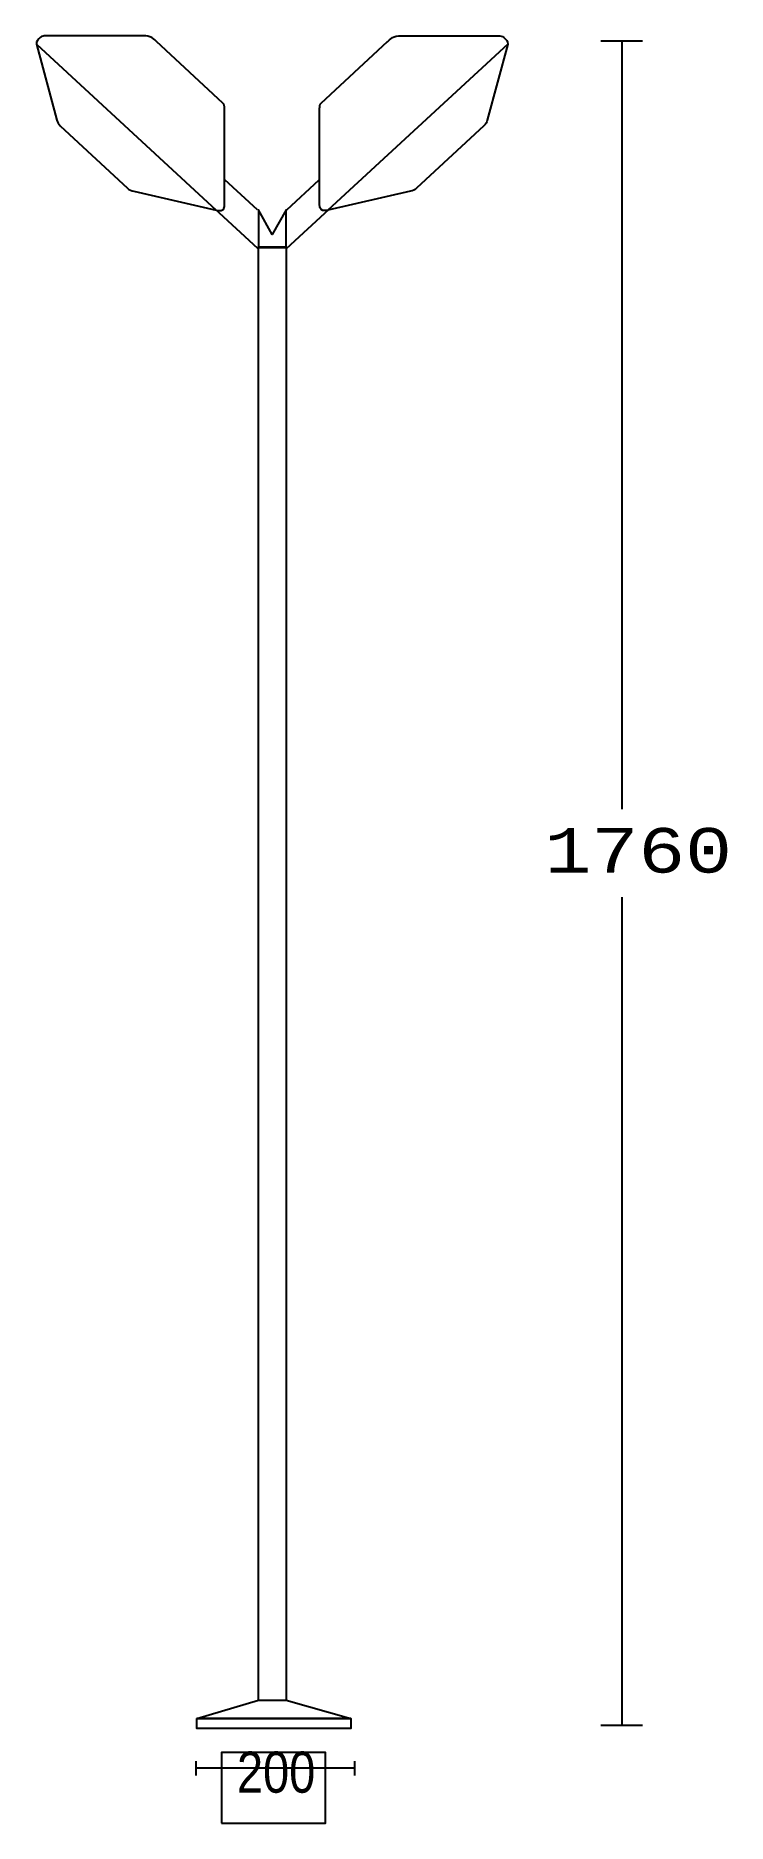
# Model space of a CAD drawing. Extents: x 16 to 166, y 18 to 404.
import ezdxf

# ---------------------------------------------------------------- set-up
doc = ezdxf.new("R2010")
doc.units = 0
doc.layers.add('LIVELLO_1', color=160, linetype='Continuous')
doc.styles.add('STD', font='txt')

# ---------------------------------------------------------------- blocks, each defined once
blk = doc.blocks.new('AI9-BLK1')
at = {"layer": 'LIVELLO_1', "color": 7}
for p, q in [((-71.89, 191.41), (-32.98, 155.47)), ((30.08, 191.41), (-8.83, 155.47)), ((50.25, 192.09), (59.26, 192.09)), ((54.76, 192.09), (54.76, 25.91)), ((-24.07, 155.57), (-31.1, 162.07)), ((-17.73, 155.57), (-10.7, 162.07)), ((-23.99, 147.16), (-33.22, 155.7)), ((-17.82, 147.16), (-8.58, 155.7)), ((54.76, 6.89), (54.76, -172.21)), ((50.25, -172.21), (59.26, -172.21)), ((-37.42, -179.95), (-37.42, -183.08)), ((-3.08, -181.51), (-37.42, -181.51)), ((-3.08, -179.95), (-3.08, -183.08))]:
    blk.add_line(p, q, dxfattribs=at)
for points in [[(-23.86, 147.41), (-17.83, 147.41), (-17.83, 155.56), (-20.92, 150.21), (-23.86, 155.56)], [(-23.87, 147.53), (-17.84, 147.53), (-17.84, -166.85), (-23.87, -166.85)], [(-31.86, -193.41), (-9.32, -193.41), (-9.32, -178.11), (-31.86, -178.11)]]:
    blk.add_lwpolyline(points, close=True, dxfattribs=at)
for points in [[(-23.86, 147.4), (-23.86, 147.4), (-17.83, 147.4)], [(-37.2, -170.78), (-23.87, -166.77), (-17.84, -166.77), (-3.87, -170.78), (-37.2, -170.78)], [(-37.2, -170.74), (-3.87, -170.74), (-3.87, -172.91), (-37.2, -172.91), (-37.2, -170.74)]]:
    blk.add_lwpolyline(points, dxfattribs=at)
for points in [[(-67.47, 174.95), (-67.47, 174.95), (-71.89, 191.41), (-71.89, 191.41), (-72.05, 191.86), (-71.41, 192.56), (-71.08, 192.86), (-70.75, 193.16), (-70.1, 193.16), (-70.1, 193.16), (-70.1, 193.16), (-48.25, 193.2), (-48.25, 193.2), (-46.95, 193.2), (-45.9, 191.93), (-45.9, 191.93), (-45.9, 191.93), (-31.53, 178.61), (-31.53, 178.61), (-31.19, 178.3), (-31.2, 178), (-31.2, 177.47), (-31.2, 177.47), (-31.18, 156.53), (-31.18, 156.53), (-31.18, 156.23), (-31.25, 155.86), (-31.5, 155.62), (-32, 155.17), (-32.65, 155.47), (-32.98, 155.47), (-32.98, 155.47), (-50.85, 159.56), (-50.85, 159.56), (-51.34, 159.65), (-51.81, 159.87), (-52.19, 160.23), (-52.19, 160.23), (-66.75, 173.71), (-66.75, 173.71), (-67.13, 174.06), (-67.37, 174.49), (-67.47, 174.95)], [(25.67, 174.95), (25.67, 174.95), (30.08, 191.41), (30.08, 191.41), (30.24, 191.86), (29.6, 192.56), (29.28, 192.86), (28.95, 193.16), (28.3, 193.16), (28.3, 193.16), (28.3, 193.16), (6.45, 193.2), (6.45, 193.2), (5.14, 193.2), (4.09, 191.93), (4.09, 191.93), (4.09, 191.93), (-10.28, 178.61), (-10.28, 178.61), (-10.61, 178.3), (-10.61, 178), (-10.61, 177.47), (-10.61, 177.47), (-10.62, 156.53), (-10.62, 156.53), (-10.62, 156.23), (-10.56, 155.86), (-10.3, 155.62), (-9.81, 155.17), (-9.15, 155.47), (-8.83, 155.47), (-8.83, 155.47), (9.04, 159.56), (9.04, 159.56), (9.53, 159.65), (10, 159.87), (10.38, 160.23), (10.38, 160.23), (24.94, 173.71), (24.94, 173.71), (25.33, 174.06), (25.57, 174.49), (25.67, 174.95)]]:
    blk.add_open_spline(points, degree=3, knots=[0, 0, 0, 0, 1, 1, 1, 2, 2, 2, 3, 3, 3, 4, 4, 4, 5, 5, 5, 6, 6, 6, 7, 7, 7, 8, 8, 8, 9, 9, 9, 10, 10, 10, 11, 11, 11, 12, 12, 12, 13, 13, 13, 14, 14, 14, 14], dxfattribs=at)
at = {"layer": 'LIVELLO_1', "color": 7, "attachment_point": 1, "style": 'STD'}
for s, insert, char_height in [('\\fCourier|b0|i0;\\H9.6423;\\W1.05;\\C7;1760', (38.05, 21.85), 9.6423), ('\\fArial Narrow|b0|i0;\\H8.8743;\\C7;200', (-28.51, -177.92), 8.8743)]:
    blk.add_mtext(s, dxfattribs=dict(at, insert=insert, char_height=char_height))

msp = doc.modelspace()

# ---------------------------------------------------------------- block references
at = {"layer": 'LIVELLO_1', "color": 7}
msp.add_blockref('AI9-BLK1', (88.366871, 211.082378), dxfattribs=at)

doc.saveas('drawing.dxf')
